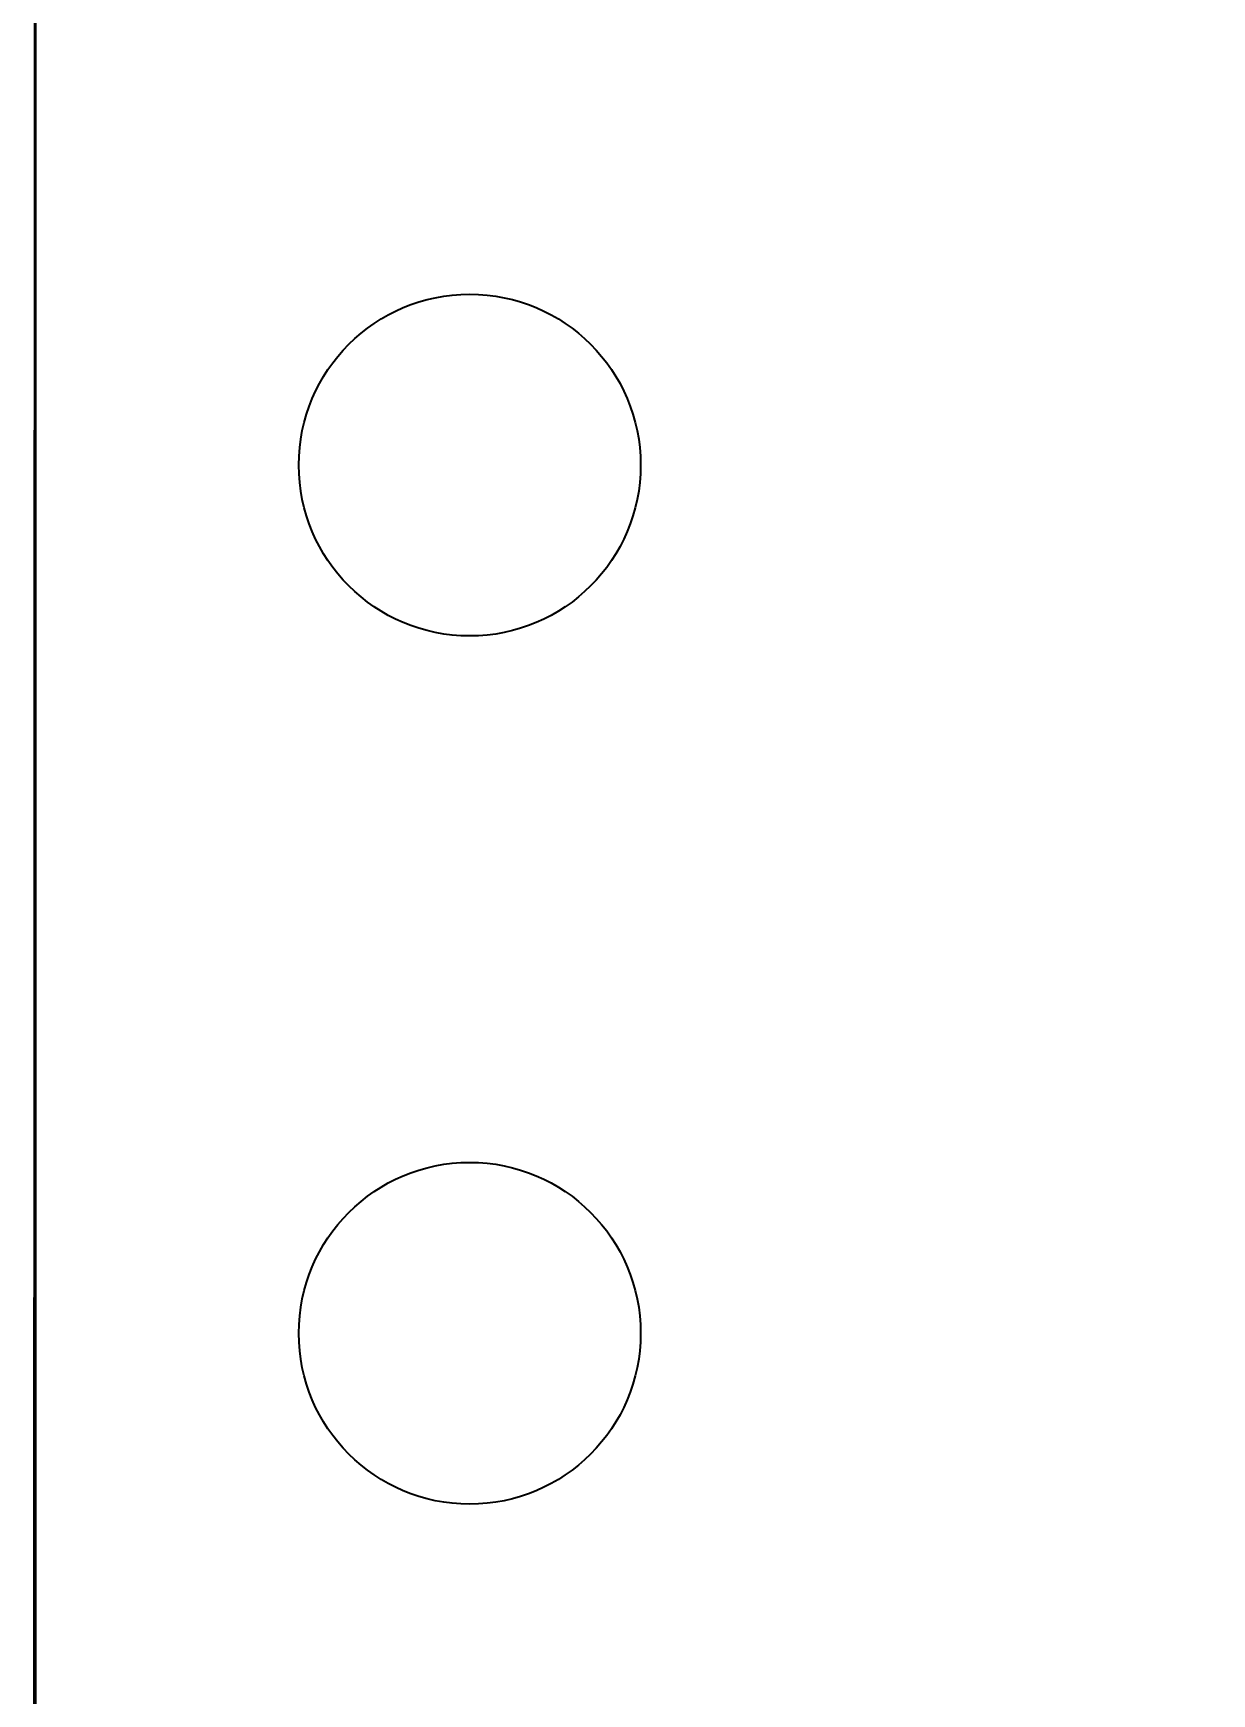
# Model space of a CAD drawing. Header units: inches. Extents: x -13 to 119, y -33 to 44.
# Drawn here: x 87.676 to 91.123, y 9.489 to 14.347 of the extents above; entities that cross this region are included whole.
import ezdxf

# ---------------------------------------------------------------- set-up
doc = ezdxf.new("R2010")
doc.units = ezdxf.units.IN
doc.header["$LTSCALE"] = 1.21
doc.header["$MEASUREMENT"] = 0
doc.header["$PDMODE"] = 3
doc.header["$PDSIZE"] = 0.3125
doc.layers.get('0').update_dxf_attribs({"linetype": 'CONTINUOUS'})
doc.layers.get('Defpoints').update_dxf_attribs({"linetype": 'CONTINUOUS'})
doc.layers.add('DIM', color=3, linetype='CONTINUOUS')
doc.styles.get("Standard").update_dxf_attribs({"font": 'txt', "width": 0.8})
doc.dimstyles.get("Standard").update_dxf_attribs({"dimtxt": 0.15625, "dimasz": 0.1875, "dimexe": 0.125, "dimexo": 0.0625, "dimgap": 0.09, "dimtad": 0, "dimtih": 1, "dimtoh": 1, "dimzin": 4, "dimdsep": 46, "dimtxsty": 'Standard', "dimblk": '_FILLED', "dimblk1": '_FILLED', "dimblk2": '_FILLED', "dimcen": 0.09, "dimazin": 1, "dimtp": 0.01, "dimtm": 0.01, "dimtfac": 1, "dimtofl": 0, "dimtmove": 0, "dimatfit": 3, "dimldrblk": '_FILLED', "dimfxl": 1, "dimtolj": 1, "dimtzin": 4, "dimarcsym": 0})

# ---------------------------------------------------------------- blocks, each defined once
blk = doc.blocks.new('_FILLED')
at = {"color": 0, "linetype": 'ByBlock'}
blk.add_solid([(0, 0), (-1, 0.1667), (-1, -0.1667)], dxfattribs=at)
blk = doc.blocks.new('*D26')
at = {"layer": 'Defpoints', "color": 0}
for p in [(87.6825, 22.6485), (108.0025, -8.1472), (108.0025, -17.2496)]:
    blk.add_point(p, dxfattribs=at)
at = {"layer": 'DIM', "color": 0, "lineweight": -2}
for p, q in [((87.6825, 22.586), (87.6825, -17.3746)), ((108.0025, -8.2097), (108.0025, -17.3746)), ((88.8825, -17.2496), (95.9125, -17.2496)), ((106.8025, -17.2496), (99.7725, -17.2496))]:
    blk.add_line(p, q, dxfattribs=at)
at = {"layer": 'DIM', "color": 0, "lineweight": -2, "xscale": 1.2, "yscale": 1.2, "zscale": 1.2, "rotation": 180}
blk.add_blockref('_FILLED', (87.6825, -17.2496), dxfattribs=at)
at = {"layer": 'DIM', "color": 0, "lineweight": -2, "xscale": 1.2, "yscale": 1.2, "zscale": 1.2}
blk.add_blockref('_FILLED', (108.0025, -17.2496), dxfattribs=at)
at = {"layer": 'DIM', "color": 0, "insert": (97.8425, -17.2496), "char_height": 1.2, "attachment_point": 5}
blk.add_mtext('\\A1;20.32', dxfattribs=at)

msp = doc.modelspace()

# ---------------------------------------------------------------- linework, layer by layer
at = {"color": 7, "linetype": 'Continuous'}
msp.add_line((87.6756, -1.8207), (87.6825, 22.6479), dxfattribs=at)
for centre in [(88.9525, 13.0839), (88.9525, 10.5439)]:
    msp.add_circle(centre, 0.5, dxfattribs=at)

# ---------------------------------------------------------------- dimensions: what is measured, and where the dimension line sits
at = {"layer": 'DIM'}
dim = msp.add_linear_dim(base=(108.0025, -17.2496), p1=(87.6825, 22.6485), p2=(108.0025, -8.1472), dimstyle='Standard', override={"dimtxt": 1.2, "dimasz": 1.2, "dimtih": 0, "dimtoh": 0, "dimzin": 0, "dimcen": 0.198, "dimadec": 0, "dimazin": 0, "dimtp": 0, "dimtm": 0, "dimtdec": 4, "dimtzin": 0}, dxfattribs=at)
dim.commit()
dim.dimension.update_dxf_attribs({"geometry": '*D26', "text_midpoint": (97.8425, -17.2496)})

doc.saveas('drawing.dxf')
